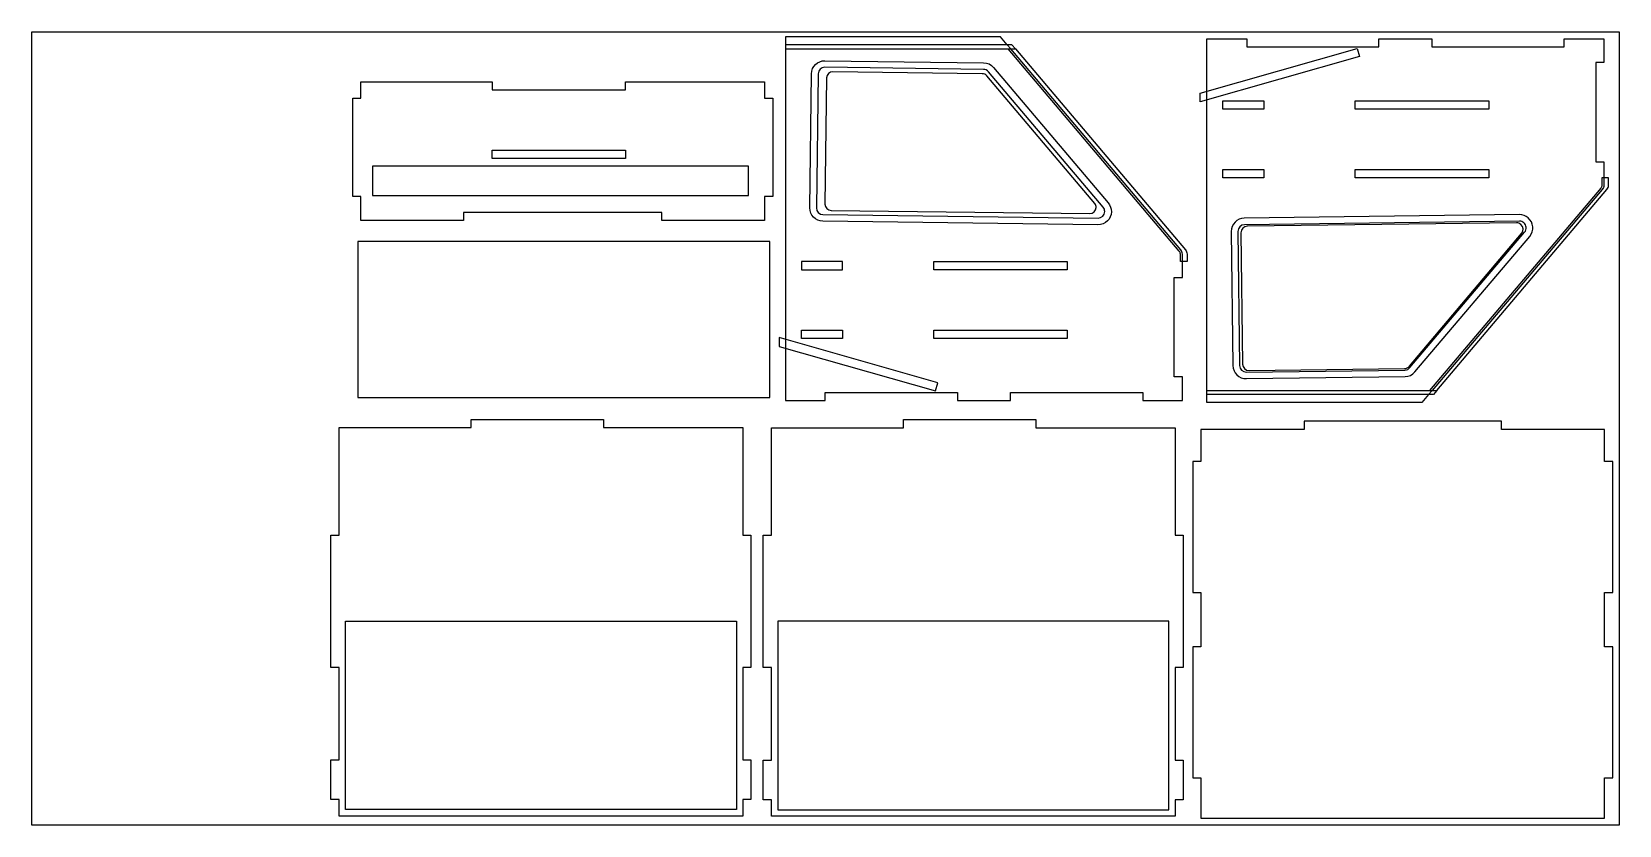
# Model space of a CAD drawing. Header units: inches. Extents: x -1092 to 1308, y -460 to 740.
import ezdxf

# ---------------------------------------------------------------- set-up
doc = ezdxf.new("R2010")
doc.units = ezdxf.units.IN
doc.header["$MEASUREMENT"] = 0
for name, color, linetype in [('Flow10C_Cutout', 7, 'Continuous'), ('Flow10C_Pocket10mm', 7, 'Continuous'), ('Flow10C_Pocket12', 7, 'Continuous'), ('Flow10C_Pocket3-1mm', 7, 'Continuous'), ('Flow10C_Pocket6mm', 7, 'Continuous'), ('Layer 6', 7, 'Continuous')]:
    doc.layers.add(name, color=color, linetype=linetype)

# ---------------------------------------------------------------- blocks, each defined once
blk = doc.blocks.new('block 2')
at = {"layer": 'Flow10C_Pocket6mm', "color": 7, "lineweight": 25, "true_color": 0xffffff}
blk.add_lwpolyline([(47.5, 713.7), (384, 713.7), (395.1, 713.7), (389.7, 720.1), (47.5, 720.1), (47.5, 713.7)], dxfattribs=at)
blk = doc.blocks.new('block 3')
at = {"layer": 'Flow10C_Pocket6mm', "color": 7, "lineweight": 25, "true_color": 0xffffff}
blk.add_lwpolyline([(684.7, 197.3), (1021.2, 197.3), (1032.3, 197.3), (1026.9, 190.9), (684.7, 190.9), (684.7, 197.3)], dxfattribs=at)
blk = doc.blocks.new('block 4')
at = {"layer": 'Flow10C_Pocket6mm', "color": 7, "lineweight": 25, "true_color": 0xffffff}
blk.add_lwpolyline([(911.7, 714.4), (915.2, 702.1), (674.2, 633.6), (674.2, 646.9), (911.7, 714.4)], dxfattribs=at)
blk = doc.blocks.new('block 5')
at = {"layer": 'Flow10C_Pocket6mm', "color": 7, "lineweight": 25, "true_color": 0xffffff}
blk.add_lwpolyline([(278, 208.9), (37.7, 277.2), (37.7, 263.9), (274.5, 196.6), (278, 208.9)], dxfattribs=at)
blk = doc.blocks.new('block 6')
at = {"layer": 'Flow10C_Pocket3-1mm', "color": 7, "lineweight": 25, "true_color": 0xffffff}
blk.add_open_spline([(999.1, 225.2), (995.4, 220.8), (989.9, 218.2), (984.1, 218.1), (984.1, 218.1), (744.2, 215.1), (744.2, 215.1), (733.2, 214.9), (724.1, 223.8), (724, 234.8), (724, 234.8), (721.4, 437.6), (721.4, 437.6), (721.3, 448.6), (730.1, 457.7), (741.1, 457.8), (741.1, 457.8), (1157, 463.1), (1157, 463.1), (1161.9, 463.2), (1166.5, 461.5), (1170.2, 458.4), (1178.6, 451.3), (1179.7, 438.6), (1172.6, 430.2), (1172.6, 430.2), (999.1, 225.2), (999.1, 225.2)], degree=3, knots=[0, 0, 0, 0, 1, 1, 1, 2, 2, 2, 3, 3, 3, 4, 4, 4, 5, 5, 5, 6, 6, 6, 7, 7, 7, 8, 8, 8, 9, 9, 9, 9], dxfattribs=at)
blk = doc.blocks.new('block 7')
at = {"layer": 'Flow10C_Pocket3-1mm', "color": 7, "lineweight": 25, "true_color": 0xffffff}
blk.add_open_spline([(84.2, 473.4), (84.1, 462.3), (92.9, 453.3), (104, 453.1), (104, 453.1), (519.8, 447.8), (519.8, 447.8), (530.9, 447.7), (540, 456.5), (540.1, 467.6), (540.2, 472.4), (538.5, 477.1), (535.4, 480.8), (535.4, 480.8), (361.9, 685.8), (361.9, 685.8), (358.2, 690.2), (352.7, 692.8), (346.9, 692.8), (346.9, 692.8), (107, 695.9), (107, 695.9), (96, 696), (86.9, 687.2), (86.8, 676.1), (86.8, 676.1), (84.2, 473.4), (84.2, 473.4)], degree=3, knots=[0, 0, 0, 0, 1, 1, 1, 2, 2, 2, 3, 3, 3, 4, 4, 4, 5, 5, 5, 6, 6, 6, 7, 7, 7, 8, 8, 8, 9, 9, 9, 9], dxfattribs=at)
blk = doc.blocks.new('block 8')
at = {"layer": 'Flow10C_Pocket3-1mm', "color": 7, "lineweight": 25, "true_color": 0xffffff}
blk.add_open_spline([(983.2, 230.4), (983.2, 230.4), (748.4, 227.4), (748.4, 227.4), (743, 227.4), (738.5, 231.7), (738.4, 237.1), (738.4, 237.1), (735.9, 435.7), (735.9, 435.7), (735.9, 441.1), (740.2, 445.5), (745.6, 445.6), (745.6, 445.6), (1152.8, 450.8), (1152.8, 450.8), (1155.2, 450.8), (1157.5, 450), (1159.3, 448.4), (1163.4, 445), (1163.9, 438.8), (1160.4, 434.6), (1160.4, 434.6), (990.6, 233.9), (990.6, 233.9), (988.8, 231.7), (986.1, 230.5), (983.2, 230.4)], degree=3, knots=[0, 0, 0, 0, 1, 1, 1, 2, 2, 2, 3, 3, 3, 4, 4, 4, 5, 5, 5, 6, 6, 6, 7, 7, 7, 8, 8, 8, 9, 9, 9, 9], dxfattribs=at)
blk = doc.blocks.new('block 9')
at = {"layer": 'Flow10C_Pocket3-1mm', "color": 7, "lineweight": 25, "true_color": 0xffffff}
blk.add_open_spline([(119.1, 679.1), (119.1, 679.1), (344.7, 676.2), (344.7, 676.2), (347.4, 676.2), (350, 675), (351.8, 672.9), (351.8, 672.9), (514.9, 480.1), (514.9, 480.1), (516.4, 478.3), (517.2, 476.1), (517.2, 473.9), (517.1, 468.7), (512.8, 464.5), (507.6, 464.6), (507.6, 464.6), (116.4, 469.6), (116.4, 469.6), (111.2, 469.6), (107.1, 473.9), (107.1, 479.1), (107.1, 479.1), (109.6, 669.8), (109.6, 669.8), (109.6, 675), (113.9, 679.2), (119.1, 679.1)], degree=3, knots=[0, 0, 0, 0, 1, 1, 1, 2, 2, 2, 3, 3, 3, 4, 4, 4, 5, 5, 5, 6, 6, 6, 7, 7, 7, 8, 8, 8, 9, 9, 9, 9], dxfattribs=at)
blk = doc.blocks.new('block 10')
at = {"layer": 'Flow10C_Cutout', "color": 7, "lineweight": 25, "true_color": 0xffffff}
blk.add_lwpolyline([(-599, 186.4), (24, 186.4), (24, 422.7), (-599, 422.7), (-599, 186.4)], dxfattribs=at)
blk = doc.blocks.new('block 11')
at = {"layer": 'Flow10C_Cutout', "color": 7, "lineweight": 25, "true_color": 0xffffff}
blk.add_lwpolyline([(-427.9, 141), (-427.9, 153.5), (-227.9, 153.5), (-227.9, 141), (-16.9, 141), (-16.9, -21.5), (-4.7, -21.5), (-4.7, -221.5), (-16.9, -221.5), (-16.9, -361.5), (-4.7, -361.5), (-4.7, -421.5), (-16.9, -421.5), (-16.9, -446.5), (-627.5, -446.5), (-627.5, -421.5), (-639.7, -421.5), (-639.7, -361.5), (-627.5, -361.5), (-627.5, -221.5), (-639.7, -221.5), (-639.7, -21.5), (-627.5, -21.5), (-627.5, 141), (-427.9, 141)], dxfattribs=at)
blk = doc.blocks.new('block 12')
at = {"layer": 'Flow10C_Cutout', "color": 7, "lineweight": 25, "true_color": 0xffffff}
blk.add_lwpolyline([(26.1, -446.8), (26.1, -421.8), (13.9, -421.8), (13.9, -361.8), (26.1, -361.8), (26.1, -221.8), (13.9, -221.8), (13.9, -21.8), (26.1, -21.8), (26.1, 140.7), (225.7, 140.7), (225.7, 153.2), (425.7, 153.2), (425.7, 140.7), (636.7, 140.7), (636.7, -21.8), (648.9, -21.8), (648.9, -221.8), (636.7, -221.8), (636.7, -361.8), (648.9, -361.8), (648.9, -421.8), (636.7, -421.8), (636.7, -446.8), (26.1, -446.8)], dxfattribs=at)
blk = doc.blocks.new('block 13')
at = {"layer": 'Flow10C_Cutout', "color": 7, "lineweight": 25, "true_color": 0xffffff}
blk.add_lwpolyline([(-594.5, 490.6), (-606.8, 490.6), (-606.8, 639), (-594.5, 639), (-594.5, 664.1), (-396, 664.1), (-396, 651.8), (-194.2, 651.8), (-194.2, 664.1), (15.9, 664.1), (15.9, 639), (28.2, 639), (28.2, 490.6), (15.9, 490.6), (15.9, 454.1), (-139.3, 454.1), (-139.3, 466.4), (-439.3, 466.4), (-439.3, 454.1), (-594.5, 454.1), (-594.5, 490.6)], dxfattribs=at)
blk = doc.blocks.new('block 14')
at = {"layer": 'Flow10C_Cutout', "color": 7, "lineweight": 25, "true_color": 0xffffff}
blk.add_lwpolyline([(831.6, 150.6), (831.6, 138.3), (675.5, 138.3), (675.5, 89.7), (663.2, 89.7), (663.2, -108.5), (675.5, -108.5), (675.5, -190.3), (663.2, -190.3), (663.2, -388.5), (675.5, -388.5), (675.5, -449.4), (1285.9, -449.4), (1285.9, -388.5), (1298.2, -388.5), (1298.2, -190.3), (1285.9, -190.3), (1285.9, -108.5), (1298.2, -108.5), (1298.2, 89.7), (1285.9, 89.7), (1285.9, 138.3), (1129.8, 138.3), (1129.8, 150.6), (831.6, 150.6)], dxfattribs=at)
blk = doc.blocks.new('block 15')
at = {"layer": 'Flow10C_Cutout', "color": 7, "lineweight": 25, "true_color": 0xffffff}
blk.add_open_spline([(684.7, 636.6), (684.7, 636.6), (684.7, 197.3), (684.7, 197.3), (684.7, 197.3), (684.7, 190.9), (684.7, 190.9), (684.7, 190.9), (684.7, 178.9), (684.7, 178.9), (684.7, 178.9), (1009.7, 178.9), (1009.7, 178.9), (1009.7, 178.9), (1019.8, 190.9), (1019.8, 190.9), (1019.8, 190.9), (1025.2, 197.3), (1025.2, 197.3), (1025.2, 197.3), (1282.3, 501.1), (1282.3, 501.1), (1283.8, 502.9), (1284.7, 505.2), (1284.7, 507.5), (1284.7, 507.5), (1284.7, 518.9), (1284.7, 518.9), (1284.7, 518.9), (1284.7, 543.2), (1284.7, 543.2), (1284.7, 543.2), (1272.4, 543.2), (1272.4, 543.2), (1272.4, 543.2), (1272.4, 693.2), (1272.4, 693.2), (1272.4, 693.2), (1284.7, 693.2), (1284.7, 693.2), (1284.7, 693.2), (1284.7, 728.9), (1284.7, 728.9), (1284.7, 728.9), (1224.7, 728.9), (1224.7, 728.9), (1224.7, 728.9), (1224.7, 716.9), (1224.7, 716.9), (1224.7, 716.9), (1024.7, 716.9), (1024.7, 716.9), (1024.7, 716.9), (1024.7, 728.9), (1024.7, 728.9), (1024.7, 728.9), (944.7, 728.9), (944.7, 728.9), (944.7, 728.9), (944.7, 716.9), (944.7, 716.9), (944.7, 716.9), (744.7, 716.9), (744.7, 716.9), (744.7, 716.9), (744.7, 728.9), (744.7, 728.9), (744.7, 728.9), (684.7, 728.9), (684.7, 728.9), (684.7, 728.9), (684.7, 649.9), (684.7, 649.9), (684.7, 649.9), (684.7, 636.6), (684.7, 636.6)], degree=3, knots=[0, 0, 0, 0, 1, 1, 1, 2, 2, 2, 3, 3, 3, 4, 4, 4, 5, 5, 5, 6, 6, 6, 7, 7, 7, 8, 8, 8, 9, 9, 9, 10, 10, 10, 11, 11, 11, 12, 12, 12, 13, 13, 13, 14, 14, 14, 15, 15, 15, 16, 16, 16, 17, 17, 17, 18, 18, 18, 19, 19, 19, 20, 20, 20, 21, 21, 21, 22, 22, 22, 23, 23, 23, 24, 24, 24, 25, 25, 25, 25], dxfattribs=at)
blk = doc.blocks.new('block 16')
at = {"layer": 'Flow10C_Cutout', "color": 7, "lineweight": 25, "true_color": 0xffffff}
blk.add_open_spline([(388, 713.7), (388, 713.7), (645.1, 409.9), (645.1, 409.9), (646.6, 408.1), (647.5, 405.8), (647.5, 403.4), (647.5, 403.4), (647.5, 392.1), (647.5, 392.1), (647.5, 392.1), (647.5, 367.8), (647.5, 367.8), (647.5, 367.8), (635.2, 367.8), (635.2, 367.8), (635.2, 367.8), (635.2, 217.8), (635.2, 217.8), (635.2, 217.8), (647.5, 217.8), (647.5, 217.8), (647.5, 217.8), (647.5, 182.1), (647.5, 182.1), (647.5, 182.1), (587.5, 182.1), (587.5, 182.1), (587.5, 182.1), (587.5, 194.1), (587.5, 194.1), (587.5, 194.1), (387.5, 194.1), (387.5, 194.1), (387.5, 194.1), (387.5, 182.1), (387.5, 182.1), (387.5, 182.1), (307.5, 182.1), (307.5, 182.1), (307.5, 182.1), (307.5, 194.1), (307.5, 194.1), (307.5, 194.1), (107.5, 194.1), (107.5, 194.1), (107.5, 194.1), (107.5, 182.1), (107.5, 182.1), (107.5, 182.1), (47.5, 182.1), (47.5, 182.1), (47.5, 182.1), (47.5, 261.1), (47.5, 261.1), (47.5, 261.1), (47.5, 274.4), (47.5, 274.4), (47.5, 274.4), (47.5, 713.7), (47.5, 713.7), (47.5, 713.7), (47.5, 720.1), (47.5, 720.1), (47.5, 720.1), (47.5, 732.1), (47.5, 732.1), (47.5, 732.1), (372.5, 732.1), (372.5, 732.1), (372.5, 732.1), (382.6, 720.1), (382.6, 720.1), (382.6, 720.1), (388, 713.7), (388, 713.7)], degree=3, knots=[0, 0, 0, 0, 1, 1, 1, 2, 2, 2, 3, 3, 3, 4, 4, 4, 5, 5, 5, 6, 6, 6, 7, 7, 7, 8, 8, 8, 9, 9, 9, 10, 10, 10, 11, 11, 11, 12, 12, 12, 13, 13, 13, 14, 14, 14, 15, 15, 15, 16, 16, 16, 17, 17, 17, 18, 18, 18, 19, 19, 19, 20, 20, 20, 21, 21, 21, 22, 22, 22, 23, 23, 23, 24, 24, 24, 25, 25, 25, 25], dxfattribs=at)
blk = doc.blocks.new('block 17')
at = {"layer": 'Flow10C_Cutout', "color": 7, "lineweight": 25, "true_color": 0xffffff}
blk.add_lwpolyline([(-26.7, -151.5), (-26.7, -436.5), (-617.7, -436.5), (-617.7, -151.5), (-26.7, -151.5)], dxfattribs=at)
blk = doc.blocks.new('block 18')
at = {"layer": 'Flow10C_Cutout', "color": 7, "lineweight": 25, "true_color": 0xffffff}
blk.add_lwpolyline([(35.9, -436.8), (626.9, -436.8), (626.9, -151.8), (35.9, -151.8), (35.9, -436.8)], dxfattribs=at)
blk = doc.blocks.new('block 19')
at = {"layer": 'Flow10C_Cutout', "color": 7, "lineweight": 25, "true_color": 0xffffff}
blk.add_lwpolyline([(-576.9, 492.3), (-8.6, 492.3), (-8.6, 536.2), (-576.9, 536.2), (-576.9, 492.3)], dxfattribs=at)
blk = doc.blocks.new('block 20')
at = {"layer": 'Flow10C_Cutout', "color": 7, "lineweight": 25, "true_color": 0xffffff}
blk.add_open_spline([(984, 228.1), (984, 228.1), (744.1, 225.1), (744.1, 225.1), (738.6, 225), (734, 229.4), (734, 235), (734, 235), (731.4, 437.7), (731.4, 437.7), (731.3, 443.2), (735.7, 447.8), (741.3, 447.8), (741.3, 447.8), (1157.2, 453.1), (1157.2, 453.1), (1159.6, 453.2), (1161.9, 452.3), (1163.7, 450.8), (1168, 447.2), (1168.5, 440.9), (1164.9, 436.7), (1164.9, 436.7), (991.5, 231.7), (991.5, 231.7), (989.6, 229.5), (986.9, 228.2), (984, 228.1)], degree=3, knots=[0, 0, 0, 0, 1, 1, 1, 2, 2, 2, 3, 3, 3, 4, 4, 4, 5, 5, 5, 6, 6, 6, 7, 7, 7, 8, 8, 8, 9, 9, 9, 9], dxfattribs=at)
blk = doc.blocks.new('block 21')
at = {"layer": 'Flow10C_Cutout', "color": 7, "lineweight": 25, "true_color": 0xffffff}
blk.add_open_spline([(106.9, 685.9), (106.9, 685.9), (346.8, 682.8), (346.8, 682.8), (349.7, 682.8), (352.4, 681.5), (354.3, 679.3), (354.3, 679.3), (527.7, 474.3), (527.7, 474.3), (529.3, 472.5), (530.1, 470.1), (530.1, 467.7), (530, 462.2), (525.5, 457.8), (520, 457.8), (520, 457.8), (104.1, 463.1), (104.1, 463.1), (98.6, 463.2), (94.1, 467.7), (94.2, 473.3), (94.2, 473.3), (96.8, 676), (96.8, 676), (96.9, 681.5), (101.4, 686), (106.9, 685.9)], degree=3, knots=[0, 0, 0, 0, 1, 1, 1, 2, 2, 2, 3, 3, 3, 4, 4, 4, 5, 5, 5, 6, 6, 6, 7, 7, 7, 8, 8, 8, 9, 9, 9, 9], dxfattribs=at)
blk = doc.blocks.new('block 22')
at = {"layer": 'Flow10C_Pocket12', "color": 7, "lineweight": 25, "true_color": 0xffffff}
blk.add_lwpolyline([(-194.2, 560.4), (-194.2, 547.8), (-396, 547.8), (-396, 560.4), (-194.2, 560.4)], dxfattribs=at)
blk = doc.blocks.new('block 23')
at = {"layer": 'Flow10C_Pocket12', "color": 7, "lineweight": 25, "true_color": 0xffffff}
blk.add_lwpolyline([(770.6, 518.6), (708.8, 518.6), (708.8, 531.2), (770.6, 531.2), (770.6, 518.6)], dxfattribs=at)
blk = doc.blocks.new('block 24')
at = {"layer": 'Flow10C_Pocket12', "color": 7, "lineweight": 25, "true_color": 0xffffff}
blk.add_lwpolyline([(770.6, 622.6), (708.8, 622.6), (708.8, 635.2), (770.6, 635.2), (770.6, 622.6)], dxfattribs=at)
blk = doc.blocks.new('block 25')
at = {"layer": 'Flow10C_Pocket12', "color": 7, "lineweight": 25, "true_color": 0xffffff}
blk.add_lwpolyline([(1110.6, 518.6), (908.8, 518.6), (908.8, 531.2), (1110.6, 531.2), (1110.6, 518.6)], dxfattribs=at)
blk = doc.blocks.new('block 26')
at = {"layer": 'Flow10C_Pocket12', "color": 7, "lineweight": 25, "true_color": 0xffffff}
blk.add_lwpolyline([(1110.6, 622.6), (908.8, 622.6), (908.8, 635.2), (1110.6, 635.2), (1110.6, 622.6)], dxfattribs=at)
blk = doc.blocks.new('block 27')
at = {"layer": 'Flow10C_Pocket12', "color": 7, "lineweight": 25, "true_color": 0xffffff}
blk.add_lwpolyline([(271.6, 275.8), (271.6, 288.4), (473.4, 288.4), (473.4, 275.8), (271.6, 275.8)], dxfattribs=at)
blk = doc.blocks.new('block 28')
at = {"layer": 'Flow10C_Pocket12', "color": 7, "lineweight": 25, "true_color": 0xffffff}
blk.add_lwpolyline([(271.6, 379.8), (271.6, 392.4), (473.4, 392.4), (473.4, 379.8), (271.6, 379.8)], dxfattribs=at)
blk = doc.blocks.new('block 29')
at = {"layer": 'Flow10C_Pocket12', "color": 7, "lineweight": 25, "true_color": 0xffffff}
blk.add_lwpolyline([(133.4, 392.4), (71.6, 392.4), (71.6, 379.8), (133.4, 379.8), (133.4, 392.4)], dxfattribs=at)
blk = doc.blocks.new('block 30')
at = {"layer": 'Flow10C_Pocket12', "color": 7, "lineweight": 25, "true_color": 0xffffff}
blk.add_lwpolyline([(133.4, 275.8), (71.6, 275.8), (71.6, 288.4), (133.4, 288.4), (133.4, 275.8)], dxfattribs=at)

msp = doc.modelspace()

# ---------------------------------------------------------------- linework, layer by layer
at = {"layer": 'Flow10C_Pocket10mm', "color": 7, "lineweight": 25, "true_color": 0xffffff}
for points in [[(384, 713.7), (384, 713.7), (642.7, 407.9), (642.7, 407.9), (643.8, 406.6), (644.4, 405.1), (644.4, 403.4), (644.4, 403.4), (644.4, 392.1), (644.4, 392.1), (644.4, 392.1), (654.5, 392.1), (654.5, 392.1), (654.5, 392.1), (654.5, 403.4), (654.5, 403.4), (654.5, 405.8), (653.7, 408.1), (652.2, 409.9), (652.2, 409.9), (395.1, 713.7), (395.1, 713.7), (395.1, 713.7), (384, 713.7), (384, 713.7)], [(1291.7, 507.5), (1291.7, 505.2), (1290.9, 502.9), (1289.3, 501.1), (1289.3, 501.1), (1032.3, 197.3), (1032.3, 197.3), (1032.3, 197.3), (1021.2, 197.3), (1021.2, 197.3), (1021.2, 197.3), (1279.9, 503.1), (1279.9, 503.1), (1281, 504.3), (1281.6, 505.9), (1281.6, 507.5), (1281.6, 507.5), (1281.6, 518.9), (1281.6, 518.9), (1281.6, 518.9), (1291.7, 518.9), (1291.7, 518.9), (1291.7, 518.9), (1291.7, 507.5), (1291.7, 507.5)]]:
    msp.add_open_spline(points, degree=3, knots=[0, 0, 0, 0, 1, 1, 1, 2, 2, 2, 3, 3, 3, 4, 4, 4, 5, 5, 5, 6, 6, 6, 7, 7, 7, 8, 8, 8, 8], dxfattribs=at)
at = {"layer": 'Layer 6', "color": 7, "lineweight": 25, "true_color": 0xffffff}
msp.add_lwpolyline([(1307.9, -460.3), (-1092, -460.3), (-1092, 739.7), (1307.9, 739.7), (1307.9, -460.3)], dxfattribs=at)

# ---------------------------------------------------------------- block references
at = {"layer": 'Flow10C_Cutout'}
for name in ['block 16', 'block 15', 'block 21', 'block 13', 'block 19', 'block 20', 'block 10', 'block 11', 'block 12', 'block 14', 'block 17', 'block 18']:
    msp.add_blockref(name, (0, 0), dxfattribs=at)
at = {"layer": 'Flow10C_Pocket12'}
for name in ['block 24', 'block 26', 'block 22', 'block 23', 'block 25', 'block 29', 'block 28', 'block 30', 'block 27']:
    msp.add_blockref(name, (0, 0), dxfattribs=at)
at = {"layer": 'Flow10C_Pocket3-1mm'}
for name in ['block 7', 'block 9', 'block 6', 'block 8']:
    msp.add_blockref(name, (0, 0), dxfattribs=at)
at = {"layer": 'Flow10C_Pocket6mm'}
for name in ['block 2', 'block 4', 'block 5', 'block 3']:
    msp.add_blockref(name, (0, 0), dxfattribs=at)

doc.saveas('drawing.dxf')
